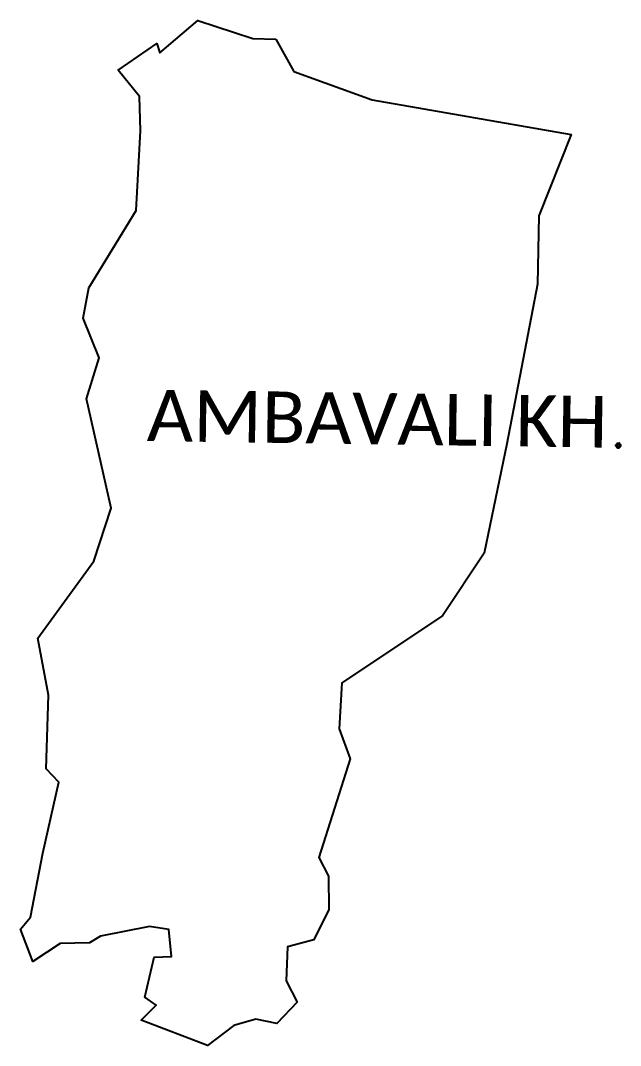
# Model space of a CAD drawing. Header units: metres. Extents: x 298651 to 302124, y 1966590 to 1969531.
# Drawn here: x 300692 to 302124, y 1967084 to 1969531 of the extents above; entities that cross this region are included whole.
import ezdxf

# ---------------------------------------------------------------- set-up
doc = ezdxf.new("R2010")
doc.units = ezdxf.units.M
doc.header["$MEASUREMENT"] = 0
doc.layers.add('VILLAGE NAME', color=250, linetype='Continuous')
doc.styles.get("Standard").update_dxf_attribs({"font": 'simplex.shx'})

msp = doc.modelspace()

# ---------------------------------------------------------------- linework, layer by layer
at = {"color": 6, "flags": 128}
for points in [[(301344.2, 1969409.8), (301531.1, 1969341.5), (302006.1, 1969258.9), (301929.2, 1969064.8), (301925.4, 1968901.8), (301852.7, 1968520.7), (301798.3, 1968259.1), (301698.9, 1968109.6), (301459.2, 1967949.8), (301452.7, 1967840.2), (301479, 1967768.7), (301404.3, 1967532.4), (301426.8, 1967488.1), (301428.1, 1967408.3), (301392.2, 1967336.2), (301329.3, 1967319.5), (301326.4, 1967238.6), (301352.4, 1967187), (301303.5, 1967136.7), (301253.4, 1967146.5), (301201.6, 1967131.4), (301138.2, 1967083.8), (300980.5, 1967144.5), (301015.8, 1967180.3), (300989.2, 1967199.6), (301011.3, 1967294.6), (301052.3, 1967296.4), (301045.9, 1967360.8), (301000.4, 1967368.2), (300883.4, 1967344.8), (300857.2, 1967328.9), (300786.9, 1967327.1), (300721.4, 1967284.2), (300692.4, 1967361.6), (300716.3, 1967390.3), (300745.3, 1967543), (300783.5, 1967712.6), (300753.9, 1967744.4), (300758.8, 1967920), (300733.4, 1968056.7), (300867.1, 1968240.1), (300908.8, 1968366.9), (300849.4, 1968628), (300879.9, 1968725.5), (300841.9, 1968820.7), (300855.4, 1968892.8), (300968.5, 1969077.3), (300978.9, 1969267.4), (300976.1, 1969349.6), (300925, 1969412.9), (301017.4, 1969476.4), (301024.5, 1969453.7), (301115.1, 1969531.2), (301246.7, 1969488), (301301.6, 1969486.9)], [(301301.6, 1969486.9), (301344.2, 1969409.8)]]:
    msp.add_lwpolyline(points, dxfattribs=at)

# ---------------------------------------------------------------- texts
at = {"layer": 'VILLAGE NAME', "insert": (300994.8, 1968649.9), "char_height": 122.778, "attachment_point": 1, "rotation": 359.1736}
msp.add_mtext_dynamic_manual_height_columns('{\\fCalibri|b0|i0|c0|p34;AMBAVALI KH}.', width=1512.127, gutter_width=613.9, heights=[280.3], dxfattribs=at)

doc.saveas('drawing.dxf')
